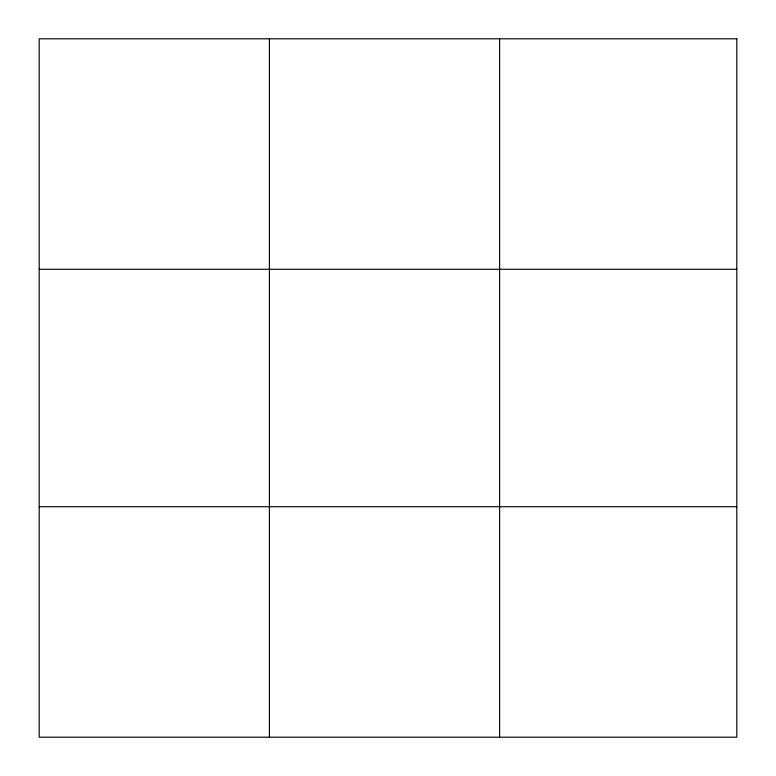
<?xml version="1.0" encoding="UTF-8"?>
<svg xmlns="http://www.w3.org/2000/svg" width="776" height="776" viewBox="0 0 776 776"><rect width="100%" height="100%" fill="white"/><g stroke="black" fill="none" stroke-linecap="round" stroke-linejoin="round"><path stroke-width="1.16" d="M269.408 38.8L269.408 737.2M499.618 38.8L499.618 737.2M39.198 269.272L736.802 269.272M39.198 506.728L736.802 506.728M736.802 38.8L736.802 737.2L39.198 737.2L39.198 38.8L736.802 38.8"/></g></svg>
